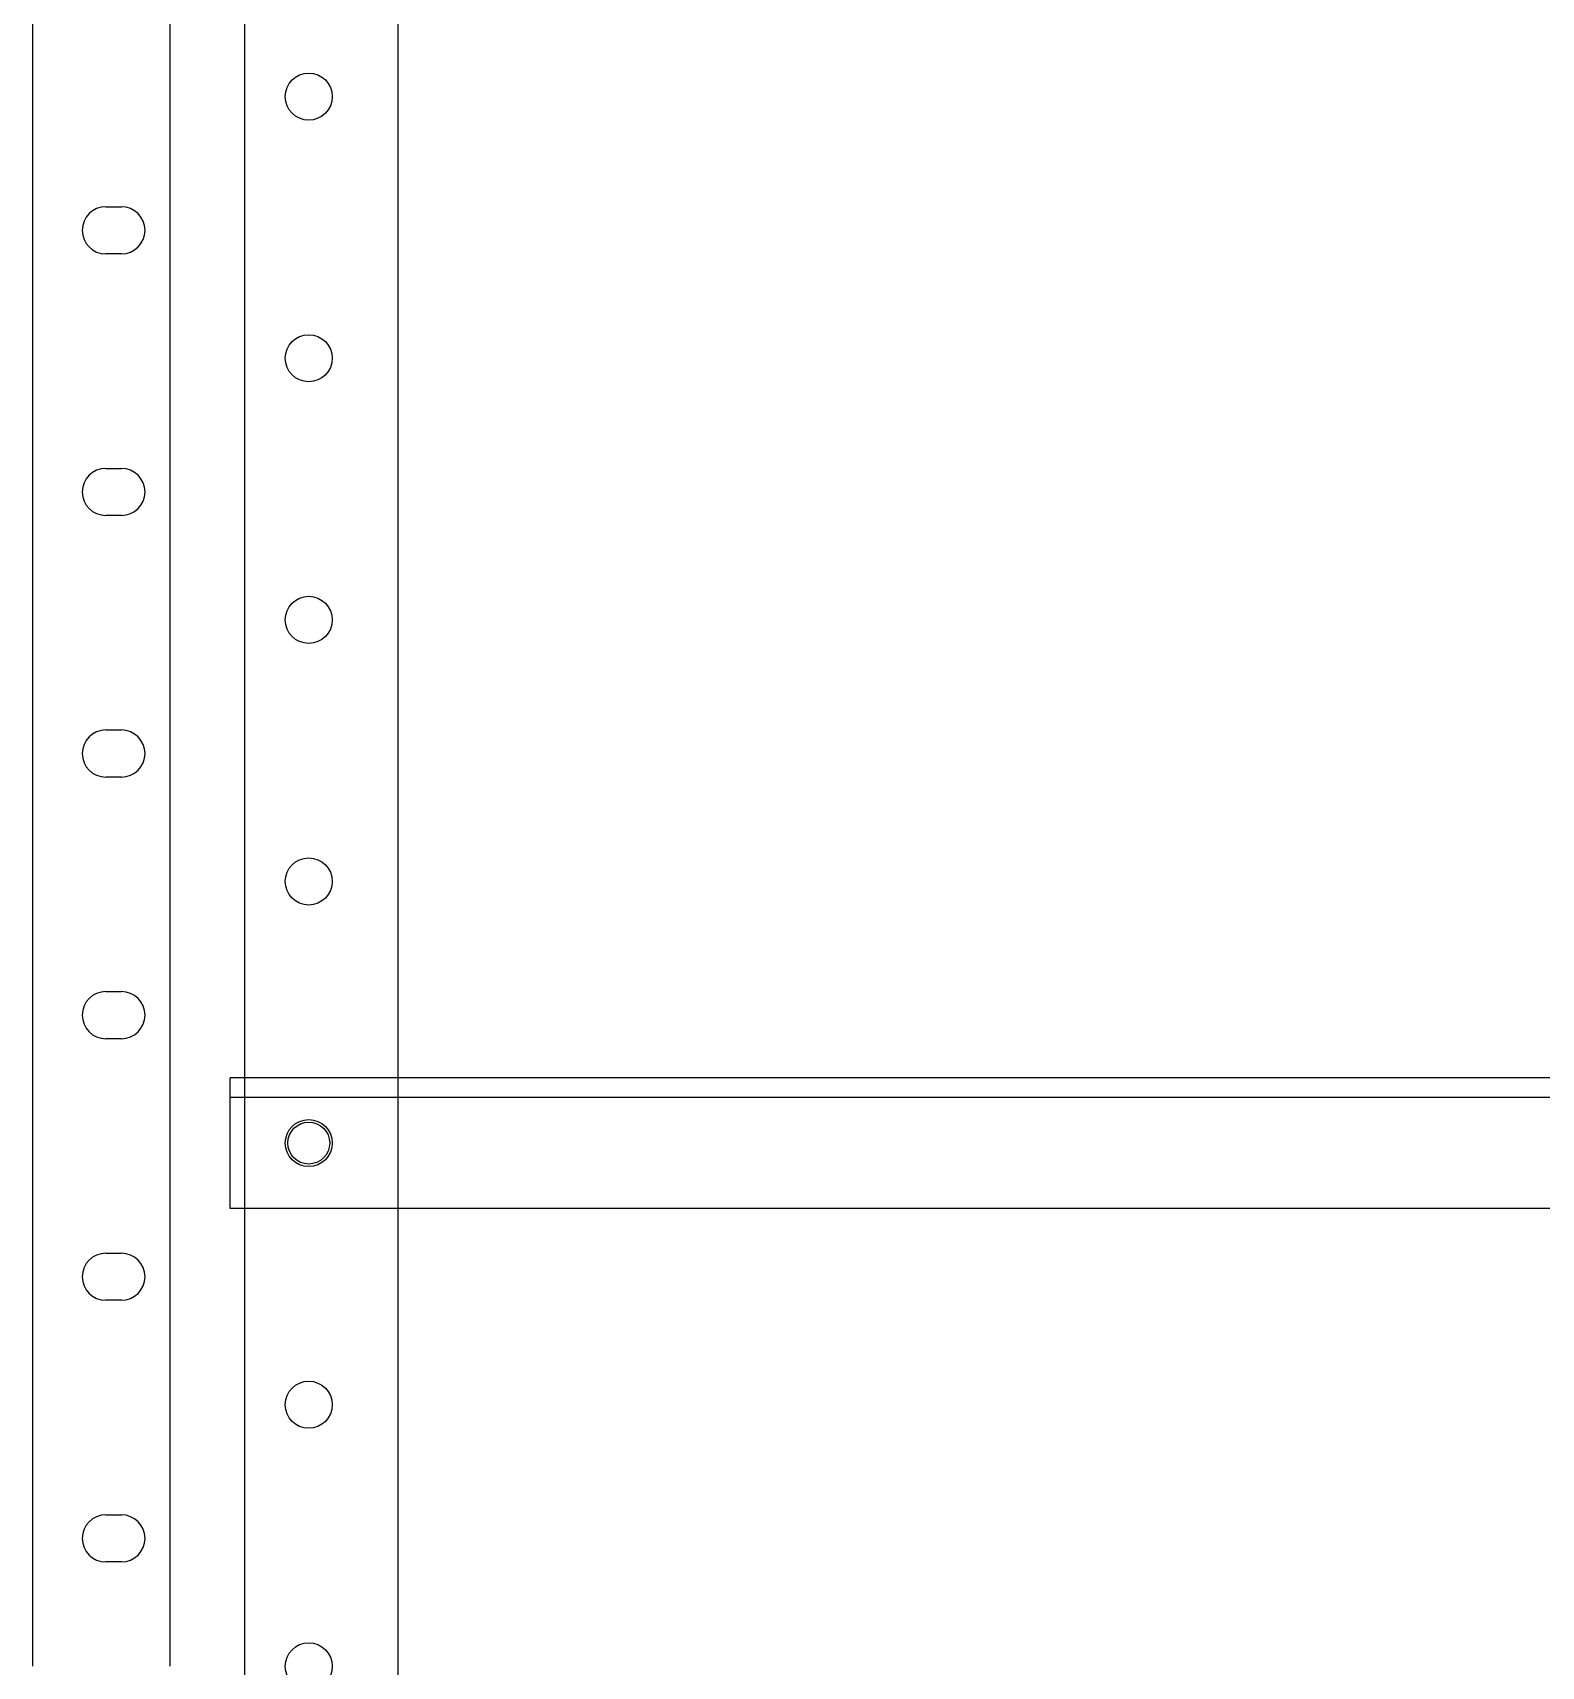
# Model space of a CAD drawing. Header units: millimetres. Extents: x 2529 to 4152, y 1088 to 2073.
# Drawn here: x 2581.5 to 2869.7, y 1272.7 to 1584.9 of the extents above; entities that cross this region are included whole.
import ezdxf

# ---------------------------------------------------------------- set-up
doc = ezdxf.new("R2010")
doc.units = ezdxf.units.MM
doc.linetypes.add('LIN0', pattern=[0])
doc.layers.add('MONTANTE', color=170, linetype='LIN0', lineweight=25)

# ---------------------------------------------------------------- blocks, each defined once
blk = doc.blocks.new('DI_UNIAO')
at = {"color": 7, "linetype": 'Continuous', "lineweight": 25}
for p, q in [((0, -12.5), (0, 12.5)), ((656.66, 12.5), (0, 12.5)), ((656.66, 8.7), (0, 8.7)), ((656.66, -12.5), (0, -12.5))]:
    blk.add_line(p, q, dxfattribs=at)
blk.add_circle((15, 0), 4, dxfattribs=at)

msp = doc.modelspace()

# ---------------------------------------------------------------- linework, layer by layer
at = {"layer": 'MONTANTE'}
for p, q in [((2581.45, 2072.67), (2581.45, 1272.67)), ((2607.64, 2072.67), (2607.64, 1272.67)), ((2621.96, 2072.67), (2621.96, 1172.67)), ((2651.2, 2072.67), (2651.2, 1172.67)), ((2595.42, 1551.62), (2598.42, 1551.62)), ((2598.42, 1542.62), (2595.42, 1542.62)), ((2595.42, 1501.62), (2598.42, 1501.62)), ((2598.42, 1492.62), (2595.42, 1492.62)), ((2595.42, 1451.62), (2598.42, 1451.62)), ((2598.42, 1442.62), (2595.42, 1442.62)), ((2595.42, 1401.62), (2598.42, 1401.62)), ((2598.42, 1392.62), (2595.42, 1392.62)), ((2595.42, 1351.62), (2598.42, 1351.62)), ((2598.42, 1342.62), (2595.42, 1342.62)), ((2595.42, 1301.62), (2598.42, 1301.62)), ((2598.42, 1292.62), (2595.42, 1292.62))]:
    msp.add_line(p, q, dxfattribs=at)
for centre in [(2634.21, 1572.67), (2634.21, 1522.67), (2634.21, 1472.67), (2634.21, 1422.67), (2634.21, 1372.67), (2634.21, 1322.67), (2634.21, 1272.67)]:
    msp.add_circle(centre, 4.5, dxfattribs=at)
for centre, start, end in [((2595.42, 1547.12), 90, 270), ((2598.42, 1547.12), 270, 90), ((2595.42, 1497.12), 90, 270), ((2598.42, 1497.12), 270, 90), ((2595.42, 1447.12), 90, 270), ((2598.42, 1447.12), 270, 90), ((2595.42, 1397.12), 90, 270), ((2598.42, 1397.12), 270, 90), ((2595.42, 1347.12), 90, 270), ((2598.42, 1347.12), 270, 90), ((2595.42, 1297.12), 90, 270), ((2598.42, 1297.12), 270, 90)]:
    msp.add_arc(centre, 4.5, start, end, dxfattribs=at)

# ---------------------------------------------------------------- block references
msp.add_blockref('DI_UNIAO', (2619.21, 1372.67))

doc.saveas('drawing.dxf')
